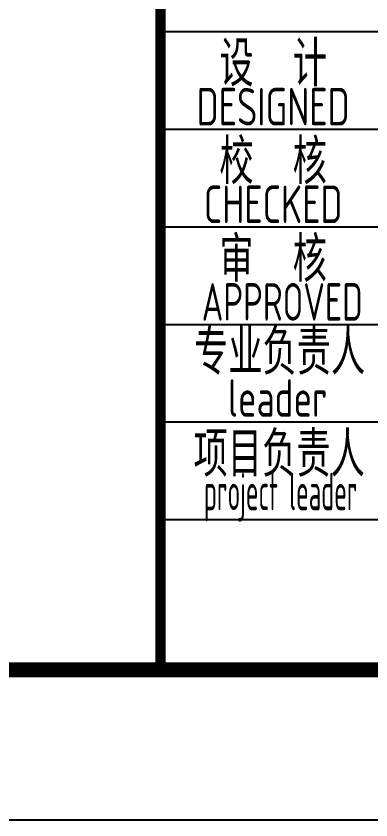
# Model space of a CAD drawing. Extents: x 1234595 to 2088511, y -80443 to 75292.
# Drawn here: x 1388828 to 1391191, y 14580 to 19933 of the extents above; entities that cross this region are included whole.
import ezdxf
from ezdxf.enums import TextEntityAlignment as Align

# ---------------------------------------------------------------- set-up
doc = ezdxf.new("R2010")
doc.units = 0
doc.header["$LTSCALE"] = 1000
doc.header["$MEASUREMENT"] = 0
doc.layers.get('0').update_dxf_attribs({"linetype": 'CONTINUOUS'})
doc.layers.add('PUB_TITLE', color=4, linetype='CONTINUOUS')
doc.styles.add('AHD', font='sceie.shx', dxfattribs={"width": 0.7, "bigfont": 'sceic.shx'})

msp = doc.modelspace()

# ---------------------------------------------------------------- linework, layer by layer
for p, q in [((1389790.2, 19829.7), (1400790.2, 19829.7)), ((1389790.2, 19179.7), (1395290.2, 19179.7)), ((1389790.2, 18529.7), (1395290.2, 18529.7)), ((1389790.2, 17879.7), (1395290.2, 17879.7)), ((1389790.2, 17229.7), (1395290.2, 17229.7)), ((1389790.2, 16579.7), (1407790.2, 16579.7)), ((1389790.2, 15579.7), (1407790.2, 15579.7))]:
    msp.add_line(p, q)
at = {"const_width": 70}
msp.add_lwpolyline([(1389790.2, 21579.7), (1389790.2, 15579.7)], dxfattribs=at)
at = {"layer": 'PUB_TITLE'}
msp.add_lwpolyline([(1349390.2, 14579.7), (1408790.2, 14579.7), (1408790.2, 56579.7), (1349390.2, 56579.7)], close=True, dxfattribs=at)
at = {"layer": 'PUB_TITLE', "const_width": 100}
msp.add_lwpolyline([(1351890.2, 15579.7), (1407790.2, 15579.7), (1407790.2, 55579.7), (1351890.2, 55579.7)], close=True, dxfattribs=at)

# ---------------------------------------------------------------- texts
at = {"style": 'AHD'}
for s, height, width, p in [('设  计', 300, 0.8, (1390540.2, 19629.7)), ('设  计', 300, 0.8, (1390540.2, 19629.7)), ('DESIGNED', 250, 0.8, (1390540.2, 19329.7)), ('DESIGNED', 250, 0.8, (1390540.2, 19329.7)), ('校  核', 300, 0.8, (1390540.2, 18979.7)), ('校  核', 300, 0.8, (1390540.2, 18979.7)), ('CHECKED', 250, 0.8, (1390540.2, 18679.7)), ('CHECKED', 250, 0.8, (1390540.2, 18679.7)), ('审  核', 300, 0.8, (1390540.2, 18329.7)), ('审  核', 300, 0.8, (1390540.2, 18329.7)), ('APPROVED', 250, 0.75, (1390600.9, 18029.7)), ('专业负责人', 300, 0.8, (1390583.2, 17709.7)), ('leader', 250, 0.8, (1390570.2, 17389.7)), ('项目负责人', 300, 0.8, (1390580.2, 17029.7)), ('project leader', 250, 0.55, (1390590.2, 16729.7))]:
    msp.add_text(s, height=height, dxfattribs=dict(at, width=width)).set_placement(p, align=Align.MIDDLE)

doc.saveas('drawing.dxf')
